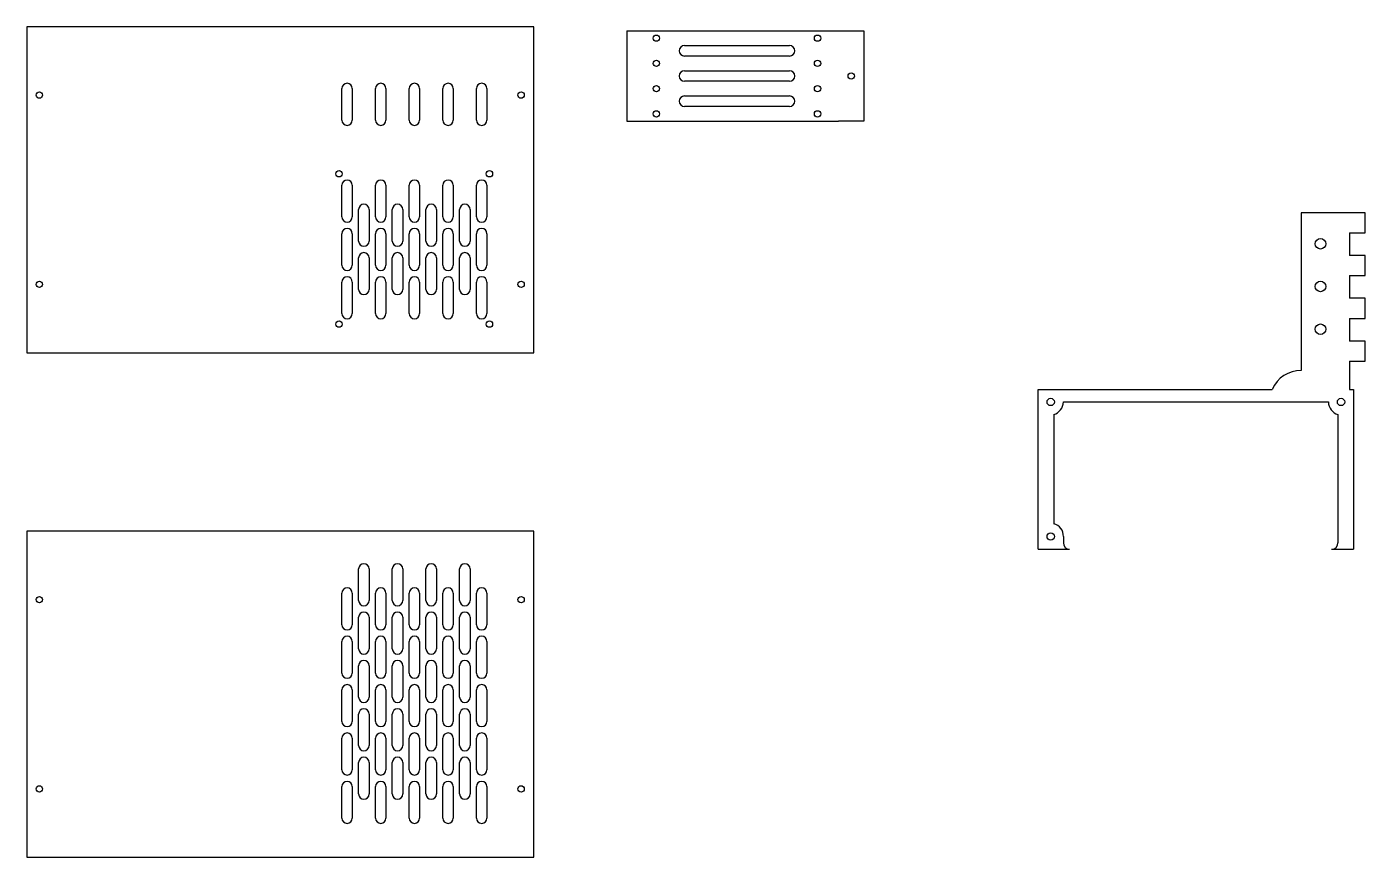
# Model space of a CAD drawing. Header units: millimetres. Extents: x 1161 to 6255, y 1546 to 2671.
# Drawn here: x 2256 to 2892, y 1546 to 1941 of the extents above; entities that cross this region are included whole.
import ezdxf

# ---------------------------------------------------------------- set-up
doc = ezdxf.new("R2010")
doc.units = ezdxf.units.MM
doc.linetypes.add('SLD-Solid', pattern=[0])

msp = doc.modelspace()

# ---------------------------------------------------------------- linework, layer by layer
for p, q in [((2497.007, 1941.111), (2256.027, 1941.111)), ((2256.027, 1941.111), (2256.027, 1786.111)), ((2497.007, 1786.111), (2497.007, 1941.111)), ((2541.327, 1939.19), (2641.927, 1939.19)), ((2541.327, 1939.19), (2541.327, 1896.19)), ((2641.927, 1939.19), (2647.927, 1939.19)), ((2647.927, 1939.19), (2653.927, 1939.19)), ((2653.927, 1939.19), (2653.927, 1896.19)), ((2568.627, 1932.19), (2618.627, 1932.19)), ((2618.627, 1927.19), (2568.627, 1927.19)), ((2568.627, 1920.19), (2618.627, 1920.19)), ((2618.627, 1915.19), (2568.627, 1915.19)), ((2405.782, 1896.706), (2405.782, 1911.706)), ((2410.782, 1911.706), (2410.782, 1896.706)), ((2421.782, 1896.706), (2421.782, 1911.706)), ((2426.782, 1911.706), (2426.782, 1896.706)), ((2437.782, 1896.706), (2437.782, 1911.706)), ((2442.782, 1911.706), (2442.782, 1896.706)), ((2453.782, 1896.706), (2453.782, 1911.706)), ((2458.782, 1911.706), (2458.782, 1896.706)), ((2469.782, 1896.706), (2469.782, 1911.706)), ((2474.782, 1911.706), (2474.782, 1896.706)), ((2568.627, 1908.19), (2618.627, 1908.19)), ((2618.627, 1903.19), (2568.627, 1903.19)), ((2541.327, 1896.19), (2641.927, 1896.19)), ((2653.927, 1896.19), (2641.927, 1896.19)), ((2405.782, 1850.706), (2405.782, 1865.706)), ((2410.782, 1865.706), (2410.782, 1850.706)), ((2421.782, 1850.706), (2421.782, 1865.706)), ((2426.782, 1865.706), (2426.782, 1850.706)), ((2437.782, 1850.706), (2437.782, 1865.706)), ((2442.782, 1865.706), (2442.782, 1850.706)), ((2453.782, 1850.706), (2453.782, 1865.706)), ((2458.782, 1865.706), (2458.782, 1850.706)), ((2469.782, 1850.706), (2469.782, 1865.706)), ((2474.782, 1865.706), (2474.782, 1850.706)), ((2413.782, 1839.206), (2413.782, 1854.206)), ((2418.782, 1854.206), (2418.782, 1839.206)), ((2429.782, 1839.206), (2429.782, 1854.206)), ((2434.782, 1854.206), (2434.782, 1839.206)), ((2445.782, 1839.206), (2445.782, 1854.206)), ((2450.782, 1854.206), (2450.782, 1839.206)), ((2461.782, 1839.206), (2461.782, 1854.206)), ((2466.782, 1854.206), (2466.782, 1839.206)), ((2884.792, 1852.615), (2861.792, 1852.615)), ((2861.792, 1852.615), (2861.792, 1777.671)), ((2405.782, 1827.706), (2405.782, 1842.706)), ((2410.782, 1842.706), (2410.782, 1827.706)), ((2421.782, 1827.706), (2421.782, 1842.706)), ((2426.782, 1842.706), (2426.782, 1827.706)), ((2437.782, 1827.706), (2437.782, 1842.706)), ((2442.782, 1842.706), (2442.782, 1827.706)), ((2453.782, 1827.706), (2453.782, 1842.706)), ((2458.782, 1842.706), (2458.782, 1827.706)), ((2469.782, 1827.706), (2469.782, 1842.706)), ((2474.782, 1842.706), (2474.782, 1827.706)), ((2884.792, 1843.09), (2884.792, 1832.295)), ((2413.782, 1816.206), (2413.782, 1831.206)), ((2418.782, 1831.206), (2418.782, 1816.206)), ((2429.782, 1816.206), (2429.782, 1831.206)), ((2434.782, 1831.206), (2434.782, 1816.206)), ((2445.782, 1816.206), (2445.782, 1831.206)), ((2450.782, 1831.206), (2450.782, 1816.206)), ((2461.782, 1816.206), (2461.782, 1831.206)), ((2466.782, 1831.206), (2466.782, 1816.206)), ((2405.782, 1804.706), (2405.782, 1819.706)), ((2410.782, 1819.706), (2410.782, 1804.706)), ((2421.782, 1804.706), (2421.782, 1819.706)), ((2426.782, 1819.706), (2426.782, 1804.706)), ((2437.782, 1804.706), (2437.782, 1819.706)), ((2442.782, 1819.706), (2442.782, 1804.706)), ((2453.782, 1804.706), (2453.782, 1819.706)), ((2458.782, 1819.706), (2458.782, 1804.706)), ((2469.782, 1804.706), (2469.782, 1819.706)), ((2474.782, 1819.706), (2474.782, 1804.706)), ((2884.792, 1822.77), (2884.792, 1811.975)), ((2884.792, 1802.45), (2884.792, 1791.655)), ((2256.027, 1786.111), (2497.007, 1786.111)), ((2392.027, 1786.111), (2396.277, 1786.111)), ((2884.792, 1782.13), (2884.792, 1768.671)), ((2736.76, 1768.671), (2848.045, 1768.671)), ((2736.76, 1692.671), (2736.76, 1768.671)), ((2748.76, 1762.671), (2874.76, 1762.671)), ((2884.792, 1768.671), (2886.76, 1768.671)), ((2886.76, 1768.671), (2886.76, 1692.671)), ((2744.26, 1756.671), (2744.26, 1704.671)), ((2879.26, 1756.671), (2879.26, 1695.671)), ((2497.007, 1701.172), (2256.027, 1701.172)), ((2256.027, 1701.172), (2256.027, 1546.172)), ((2497.007, 1546.172), (2497.007, 1701.172)), ((2736.76, 1692.671), (2751.76, 1692.671)), ((2748.76, 1698.671), (2748.76, 1695.671)), ((2876.26, 1692.671), (2886.76, 1692.671)), ((2413.782, 1668.268), (2413.782, 1683.268)), ((2418.782, 1683.268), (2418.782, 1668.268)), ((2429.782, 1668.268), (2429.782, 1683.268)), ((2434.782, 1683.268), (2434.782, 1668.268)), ((2445.782, 1668.268), (2445.782, 1683.268)), ((2450.782, 1683.268), (2450.782, 1668.268)), ((2461.782, 1668.268), (2461.782, 1683.268)), ((2466.782, 1683.268), (2466.782, 1668.268)), ((2405.782, 1656.768), (2405.782, 1671.768)), ((2410.782, 1671.768), (2410.782, 1656.768)), ((2421.782, 1656.768), (2421.782, 1671.768)), ((2426.782, 1671.768), (2426.782, 1656.768)), ((2437.782, 1656.768), (2437.782, 1671.768)), ((2442.782, 1671.768), (2442.782, 1656.768)), ((2453.782, 1656.768), (2453.782, 1671.768)), ((2458.782, 1671.768), (2458.782, 1656.768)), ((2469.782, 1656.768), (2469.782, 1671.768)), ((2474.782, 1671.768), (2474.782, 1656.768)), ((2413.782, 1645.268), (2413.782, 1660.268)), ((2418.782, 1660.268), (2418.782, 1645.268)), ((2429.782, 1645.268), (2429.782, 1660.268)), ((2434.782, 1660.268), (2434.782, 1645.268)), ((2445.782, 1645.268), (2445.782, 1660.268)), ((2450.782, 1660.268), (2450.782, 1645.268)), ((2461.782, 1645.268), (2461.782, 1660.268)), ((2466.782, 1660.268), (2466.782, 1645.268)), ((2405.782, 1633.768), (2405.782, 1648.768)), ((2410.782, 1648.768), (2410.782, 1633.768)), ((2421.782, 1633.768), (2421.782, 1648.768)), ((2426.782, 1648.768), (2426.782, 1633.768)), ((2437.782, 1633.768), (2437.782, 1648.768)), ((2442.782, 1648.768), (2442.782, 1633.768)), ((2453.782, 1633.768), (2453.782, 1648.768)), ((2458.782, 1648.768), (2458.782, 1633.768)), ((2469.782, 1633.768), (2469.782, 1648.768)), ((2474.782, 1648.768), (2474.782, 1633.768)), ((2413.782, 1622.268), (2413.782, 1637.268)), ((2418.782, 1637.268), (2418.782, 1622.268)), ((2429.782, 1622.268), (2429.782, 1637.268)), ((2434.782, 1637.268), (2434.782, 1622.268)), ((2445.782, 1622.268), (2445.782, 1637.268)), ((2450.782, 1637.268), (2450.782, 1622.268)), ((2461.782, 1622.268), (2461.782, 1637.268)), ((2466.782, 1637.268), (2466.782, 1622.268)), ((2405.782, 1610.768), (2405.782, 1625.768)), ((2410.782, 1625.768), (2410.782, 1610.768)), ((2421.782, 1610.768), (2421.782, 1625.768)), ((2426.782, 1625.768), (2426.782, 1610.768)), ((2437.782, 1610.768), (2437.782, 1625.768)), ((2442.782, 1625.768), (2442.782, 1610.768)), ((2453.782, 1610.768), (2453.782, 1625.768)), ((2458.782, 1625.768), (2458.782, 1610.768)), ((2469.782, 1610.768), (2469.782, 1625.768)), ((2474.782, 1625.768), (2474.782, 1610.768)), ((2413.782, 1599.268), (2413.782, 1614.268)), ((2418.782, 1614.268), (2418.782, 1599.268)), ((2429.782, 1599.268), (2429.782, 1614.268)), ((2434.782, 1614.268), (2434.782, 1599.268)), ((2445.782, 1599.268), (2445.782, 1614.268)), ((2450.782, 1614.268), (2450.782, 1599.268)), ((2461.782, 1599.268), (2461.782, 1614.268)), ((2466.782, 1614.268), (2466.782, 1599.268)), ((2405.782, 1587.768), (2405.782, 1602.768)), ((2410.782, 1602.768), (2410.782, 1587.768)), ((2421.782, 1587.768), (2421.782, 1602.768)), ((2426.782, 1602.768), (2426.782, 1587.768)), ((2437.782, 1587.768), (2437.782, 1602.768)), ((2442.782, 1602.768), (2442.782, 1587.768)), ((2453.782, 1587.768), (2453.782, 1602.768)), ((2458.782, 1602.768), (2458.782, 1587.768)), ((2469.782, 1587.768), (2469.782, 1602.768)), ((2474.782, 1602.768), (2474.782, 1587.768)), ((2413.782, 1576.268), (2413.782, 1591.268)), ((2418.782, 1591.268), (2418.782, 1576.268)), ((2429.782, 1576.268), (2429.782, 1591.268)), ((2434.782, 1591.268), (2434.782, 1576.268)), ((2445.782, 1576.268), (2445.782, 1591.268)), ((2450.782, 1591.268), (2450.782, 1576.268)), ((2461.782, 1576.268), (2461.782, 1591.268)), ((2466.782, 1591.268), (2466.782, 1576.268)), ((2405.782, 1564.768), (2405.782, 1579.768)), ((2410.782, 1579.768), (2410.782, 1564.768)), ((2421.782, 1564.768), (2421.782, 1579.768)), ((2426.782, 1579.768), (2426.782, 1564.768)), ((2437.782, 1564.768), (2437.782, 1579.768)), ((2442.782, 1579.768), (2442.782, 1564.768)), ((2453.782, 1564.768), (2453.782, 1579.768)), ((2458.782, 1579.768), (2458.782, 1564.768)), ((2469.782, 1564.768), (2469.782, 1579.768)), ((2474.782, 1579.768), (2474.782, 1564.768)), ((2256.027, 1546.172), (2497.007, 1546.172)), ((2392.027, 1546.172), (2396.277, 1546.172))]:
    msp.add_line(p, q)
at = {"color": 7, "linetype": 'SLD-Solid'}
for p, q in [((2892.26, 1852.615), (2884.792, 1852.615)), ((2892.26, 1843.09), (2892.26, 1852.615)), ((2884.792, 1843.09), (2892.26, 1843.09)), ((2892.26, 1832.295), (2884.792, 1832.295)), ((2892.26, 1822.77), (2892.26, 1832.295)), ((2884.792, 1822.77), (2892.26, 1822.77)), ((2892.26, 1811.975), (2884.792, 1811.975)), ((2892.26, 1802.45), (2892.26, 1811.975)), ((2884.792, 1802.45), (2892.26, 1802.45)), ((2892.26, 1791.655), (2884.792, 1791.655)), ((2892.26, 1782.13), (2892.26, 1791.655)), ((2884.792, 1782.13), (2892.26, 1782.13))]:
    msp.add_line(p, q, dxfattribs=at)
for centre, radius in [((2555.327, 1935.69), 1.5), ((2631.927, 1935.69), 1.5), ((2555.327, 1923.69), 1.5), ((2631.927, 1923.69), 1.5), ((2647.927, 1917.69), 1.5), ((2262.027, 1908.611), 1.5), ((2491.007, 1908.611), 1.5), ((2555.327, 1911.69), 1.5), ((2631.927, 1911.69), 1.5), ((2555.327, 1899.69), 1.5), ((2631.927, 1899.69), 1.5), ((2404.473, 1871.191), 1.5), ((2475.973, 1871.191), 1.5), ((2870.992, 1837.915), 2.5), ((2262.027, 1818.611), 1.5), ((2491.007, 1818.611), 1.5), ((2870.992, 1817.595), 2.5), ((2404.473, 1799.691), 1.5), ((2475.973, 1799.691), 1.5), ((2870.992, 1797.275), 2.5), ((2742.76, 1762.671), 1.75), ((2880.76, 1762.671), 1.75), ((2742.76, 1698.671), 1.75), ((2262.027, 1668.672), 1.5), ((2491.007, 1668.672), 1.5), ((2262.027, 1578.672), 1.5), ((2491.007, 1578.672), 1.5)]:
    msp.add_circle(centre, radius)
for centre, radius, start, end in [((2568.627, 1929.69), 2.5, 90, 270), ((2618.627, 1929.69), 2.5, 270, 90), ((2568.627, 1917.69), 2.5, 90, 270), ((2618.627, 1917.69), 2.5, 270, 90), ((2408.282, 1911.706), 2.5, 0, 180), ((2424.282, 1911.706), 2.5, 0, 180), ((2440.282, 1911.706), 2.5, 0, 180), ((2456.282, 1911.706), 2.5, 0, 180), ((2472.282, 1911.706), 2.5, 0, 180), ((2568.627, 1905.69), 2.5, 90, 270), ((2618.627, 1905.69), 2.5, 270, 90), ((2408.282, 1896.706), 2.5, 180, 0), ((2424.282, 1896.706), 2.5, 180, 0), ((2440.282, 1896.706), 2.5, 180, 0), ((2456.282, 1896.706), 2.5, 180, 0), ((2472.282, 1896.706), 2.5, 180, 0), ((2408.282, 1865.706), 2.5, 0, 180), ((2424.282, 1865.706), 2.5, 0, 180), ((2440.282, 1865.706), 2.5, 0, 180), ((2456.282, 1865.706), 2.5, 0, 180), ((2472.282, 1865.706), 2.5, 0, 180), ((2416.282, 1854.206), 2.5, 0, 180), ((2432.282, 1854.206), 2.5, 0, 180), ((2448.282, 1854.206), 2.5, 0, 180), ((2464.282, 1854.206), 2.5, 0, 180), ((2408.282, 1850.706), 2.5, 180, 0), ((2408.282, 1842.706), 2.5, 0, 180), ((2424.282, 1850.706), 2.5, 180, 0), ((2424.282, 1842.706), 2.5, 0, 180), ((2440.282, 1850.706), 2.5, 180, 0), ((2440.282, 1842.706), 2.5, 0, 180), ((2456.282, 1850.706), 2.5, 180, 0), ((2456.282, 1842.706), 2.5, 0, 180), ((2472.282, 1850.706), 2.5, 180, 0), ((2472.282, 1842.706), 2.5, 0, 180), ((2416.282, 1839.206), 2.5, 180, 0), ((2432.282, 1839.206), 2.5, 180, 0), ((2448.282, 1839.206), 2.5, 180, 0), ((2464.282, 1839.206), 2.5, 180, 0), ((2416.282, 1831.206), 2.5, 0, 180), ((2432.282, 1831.206), 2.5, 0, 180), ((2448.282, 1831.206), 2.5, 0, 180), ((2464.282, 1831.206), 2.5, 0, 180), ((2408.282, 1827.706), 2.5, 180, 0), ((2424.282, 1827.706), 2.5, 180, 0), ((2440.282, 1827.706), 2.5, 180, 0), ((2456.282, 1827.706), 2.5, 180, 0), ((2472.282, 1827.706), 2.5, 180, 0), ((2408.282, 1819.706), 2.5, 0, 180), ((2424.282, 1819.706), 2.5, 0, 180), ((2440.282, 1819.706), 2.5, 0, 180), ((2456.282, 1819.706), 2.5, 0, 180), ((2472.282, 1819.706), 2.5, 0, 180), ((2416.282, 1816.206), 2.5, 180, 0), ((2432.282, 1816.206), 2.5, 180, 0), ((2448.282, 1816.206), 2.5, 180, 0), ((2464.282, 1816.206), 2.5, 180, 0), ((2408.282, 1804.706), 2.5, 180, 0), ((2424.282, 1804.706), 2.5, 180, 0), ((2440.282, 1804.706), 2.5, 180, 0), ((2456.282, 1804.706), 2.5, 180, 0), ((2472.282, 1804.706), 2.5, 180, 0), ((2861.792, 1762.671), 15, 90, 156.421822), ((2742.202, 1762.903), 6.562, 288.280002, 357.980202), ((2881.318, 1762.903), 6.562, 182.019798, 251.719998), ((2742.998, 1699.037), 5.774, 356.366576, 77.373219), ((2751.76, 1695.671), 3, 180, 270), ((2876.26, 1695.671), 3, 270, 0), ((2416.282, 1683.268), 2.5, 0, 180), ((2432.282, 1683.268), 2.5, 0, 180), ((2448.282, 1683.268), 2.5, 0, 180), ((2464.282, 1683.268), 2.5, 0, 180), ((2408.282, 1671.768), 2.5, 0, 180), ((2424.282, 1671.768), 2.5, 0, 180), ((2440.282, 1671.768), 2.5, 0, 180), ((2456.282, 1671.768), 2.5, 0, 180), ((2472.282, 1671.768), 2.5, 0, 180), ((2416.282, 1668.268), 2.5, 180, 0), ((2432.282, 1668.268), 2.5, 180, 0), ((2448.282, 1668.268), 2.5, 180, 0), ((2464.282, 1668.268), 2.5, 180, 0), ((2416.282, 1660.268), 2.5, 0, 180), ((2432.282, 1660.268), 2.5, 0, 180), ((2448.282, 1660.268), 2.5, 0, 180), ((2464.282, 1660.268), 2.5, 0, 180), ((2408.282, 1656.768), 2.5, 180, 0), ((2424.282, 1656.768), 2.5, 180, 0), ((2440.282, 1656.768), 2.5, 180, 0), ((2456.282, 1656.768), 2.5, 180, 0), ((2472.282, 1656.768), 2.5, 180, 0), ((2408.282, 1648.768), 2.5, 0, 180), ((2424.282, 1648.768), 2.5, 0, 180), ((2440.282, 1648.768), 2.5, 0, 180), ((2456.282, 1648.768), 2.5, 0, 180), ((2472.282, 1648.768), 2.5, 0, 180), ((2416.282, 1645.268), 2.5, 180, 0), ((2432.282, 1645.268), 2.5, 180, 0), ((2448.282, 1645.268), 2.5, 180, 0), ((2464.282, 1645.268), 2.5, 180, 0), ((2416.282, 1637.268), 2.5, 0, 180), ((2432.282, 1637.268), 2.5, 0, 180), ((2448.282, 1637.268), 2.5, 0, 180), ((2464.282, 1637.268), 2.5, 0, 180), ((2408.282, 1633.768), 2.5, 180, 0), ((2424.282, 1633.768), 2.5, 180, 0), ((2440.282, 1633.768), 2.5, 180, 0), ((2456.282, 1633.768), 2.5, 180, 0), ((2472.282, 1633.768), 2.5, 180, 0), ((2408.282, 1625.768), 2.5, 0, 180), ((2424.282, 1625.768), 2.5, 0, 180), ((2440.282, 1625.768), 2.5, 0, 180), ((2456.282, 1625.768), 2.5, 0, 180), ((2472.282, 1625.768), 2.5, 0, 180), ((2416.282, 1622.268), 2.5, 180, 0), ((2416.282, 1614.268), 2.5, 0, 180), ((2432.282, 1622.268), 2.5, 180, 0), ((2432.282, 1614.268), 2.5, 0, 180), ((2448.282, 1622.268), 2.5, 180, 0), ((2448.282, 1614.268), 2.5, 0, 180), ((2464.282, 1622.268), 2.5, 180, 0), ((2464.282, 1614.268), 2.5, 0, 180), ((2408.282, 1610.768), 2.5, 180, 0), ((2424.282, 1610.768), 2.5, 180, 0), ((2440.282, 1610.768), 2.5, 180, 0), ((2456.282, 1610.768), 2.5, 180, 0), ((2472.282, 1610.768), 2.5, 180, 0), ((2408.282, 1602.768), 2.5, 0, 180), ((2424.282, 1602.768), 2.5, 0, 180), ((2440.282, 1602.768), 2.5, 0, 180), ((2456.282, 1602.768), 2.5, 0, 180), ((2472.282, 1602.768), 2.5, 0, 180), ((2416.282, 1599.268), 2.5, 180, 0), ((2432.282, 1599.268), 2.5, 180, 0), ((2448.282, 1599.268), 2.5, 180, 0), ((2464.282, 1599.268), 2.5, 180, 0), ((2416.282, 1591.268), 2.5, 0, 180), ((2432.282, 1591.268), 2.5, 0, 180), ((2448.282, 1591.268), 2.5, 0, 180), ((2464.282, 1591.268), 2.5, 0, 180), ((2408.282, 1587.768), 2.5, 180, 0), ((2424.282, 1587.768), 2.5, 180, 0), ((2440.282, 1587.768), 2.5, 180, 0), ((2456.282, 1587.768), 2.5, 180, 0), ((2472.282, 1587.768), 2.5, 180, 0), ((2408.282, 1579.768), 2.5, 0, 180), ((2424.282, 1579.768), 2.5, 0, 180), ((2440.282, 1579.768), 2.5, 0, 180), ((2456.282, 1579.768), 2.5, 0, 180), ((2472.282, 1579.768), 2.5, 0, 180), ((2416.282, 1576.268), 2.5, 180, 0), ((2432.282, 1576.268), 2.5, 180, 0), ((2448.282, 1576.268), 2.5, 180, 0), ((2464.282, 1576.268), 2.5, 180, 0), ((2408.282, 1564.768), 2.5, 180, 0), ((2424.282, 1564.768), 2.5, 180, 0), ((2440.282, 1564.768), 2.5, 180, 0), ((2456.282, 1564.768), 2.5, 180, 0), ((2472.282, 1564.768), 2.5, 180, 0)]:
    msp.add_arc(centre, radius, start, end)

doc.saveas('drawing.dxf')
